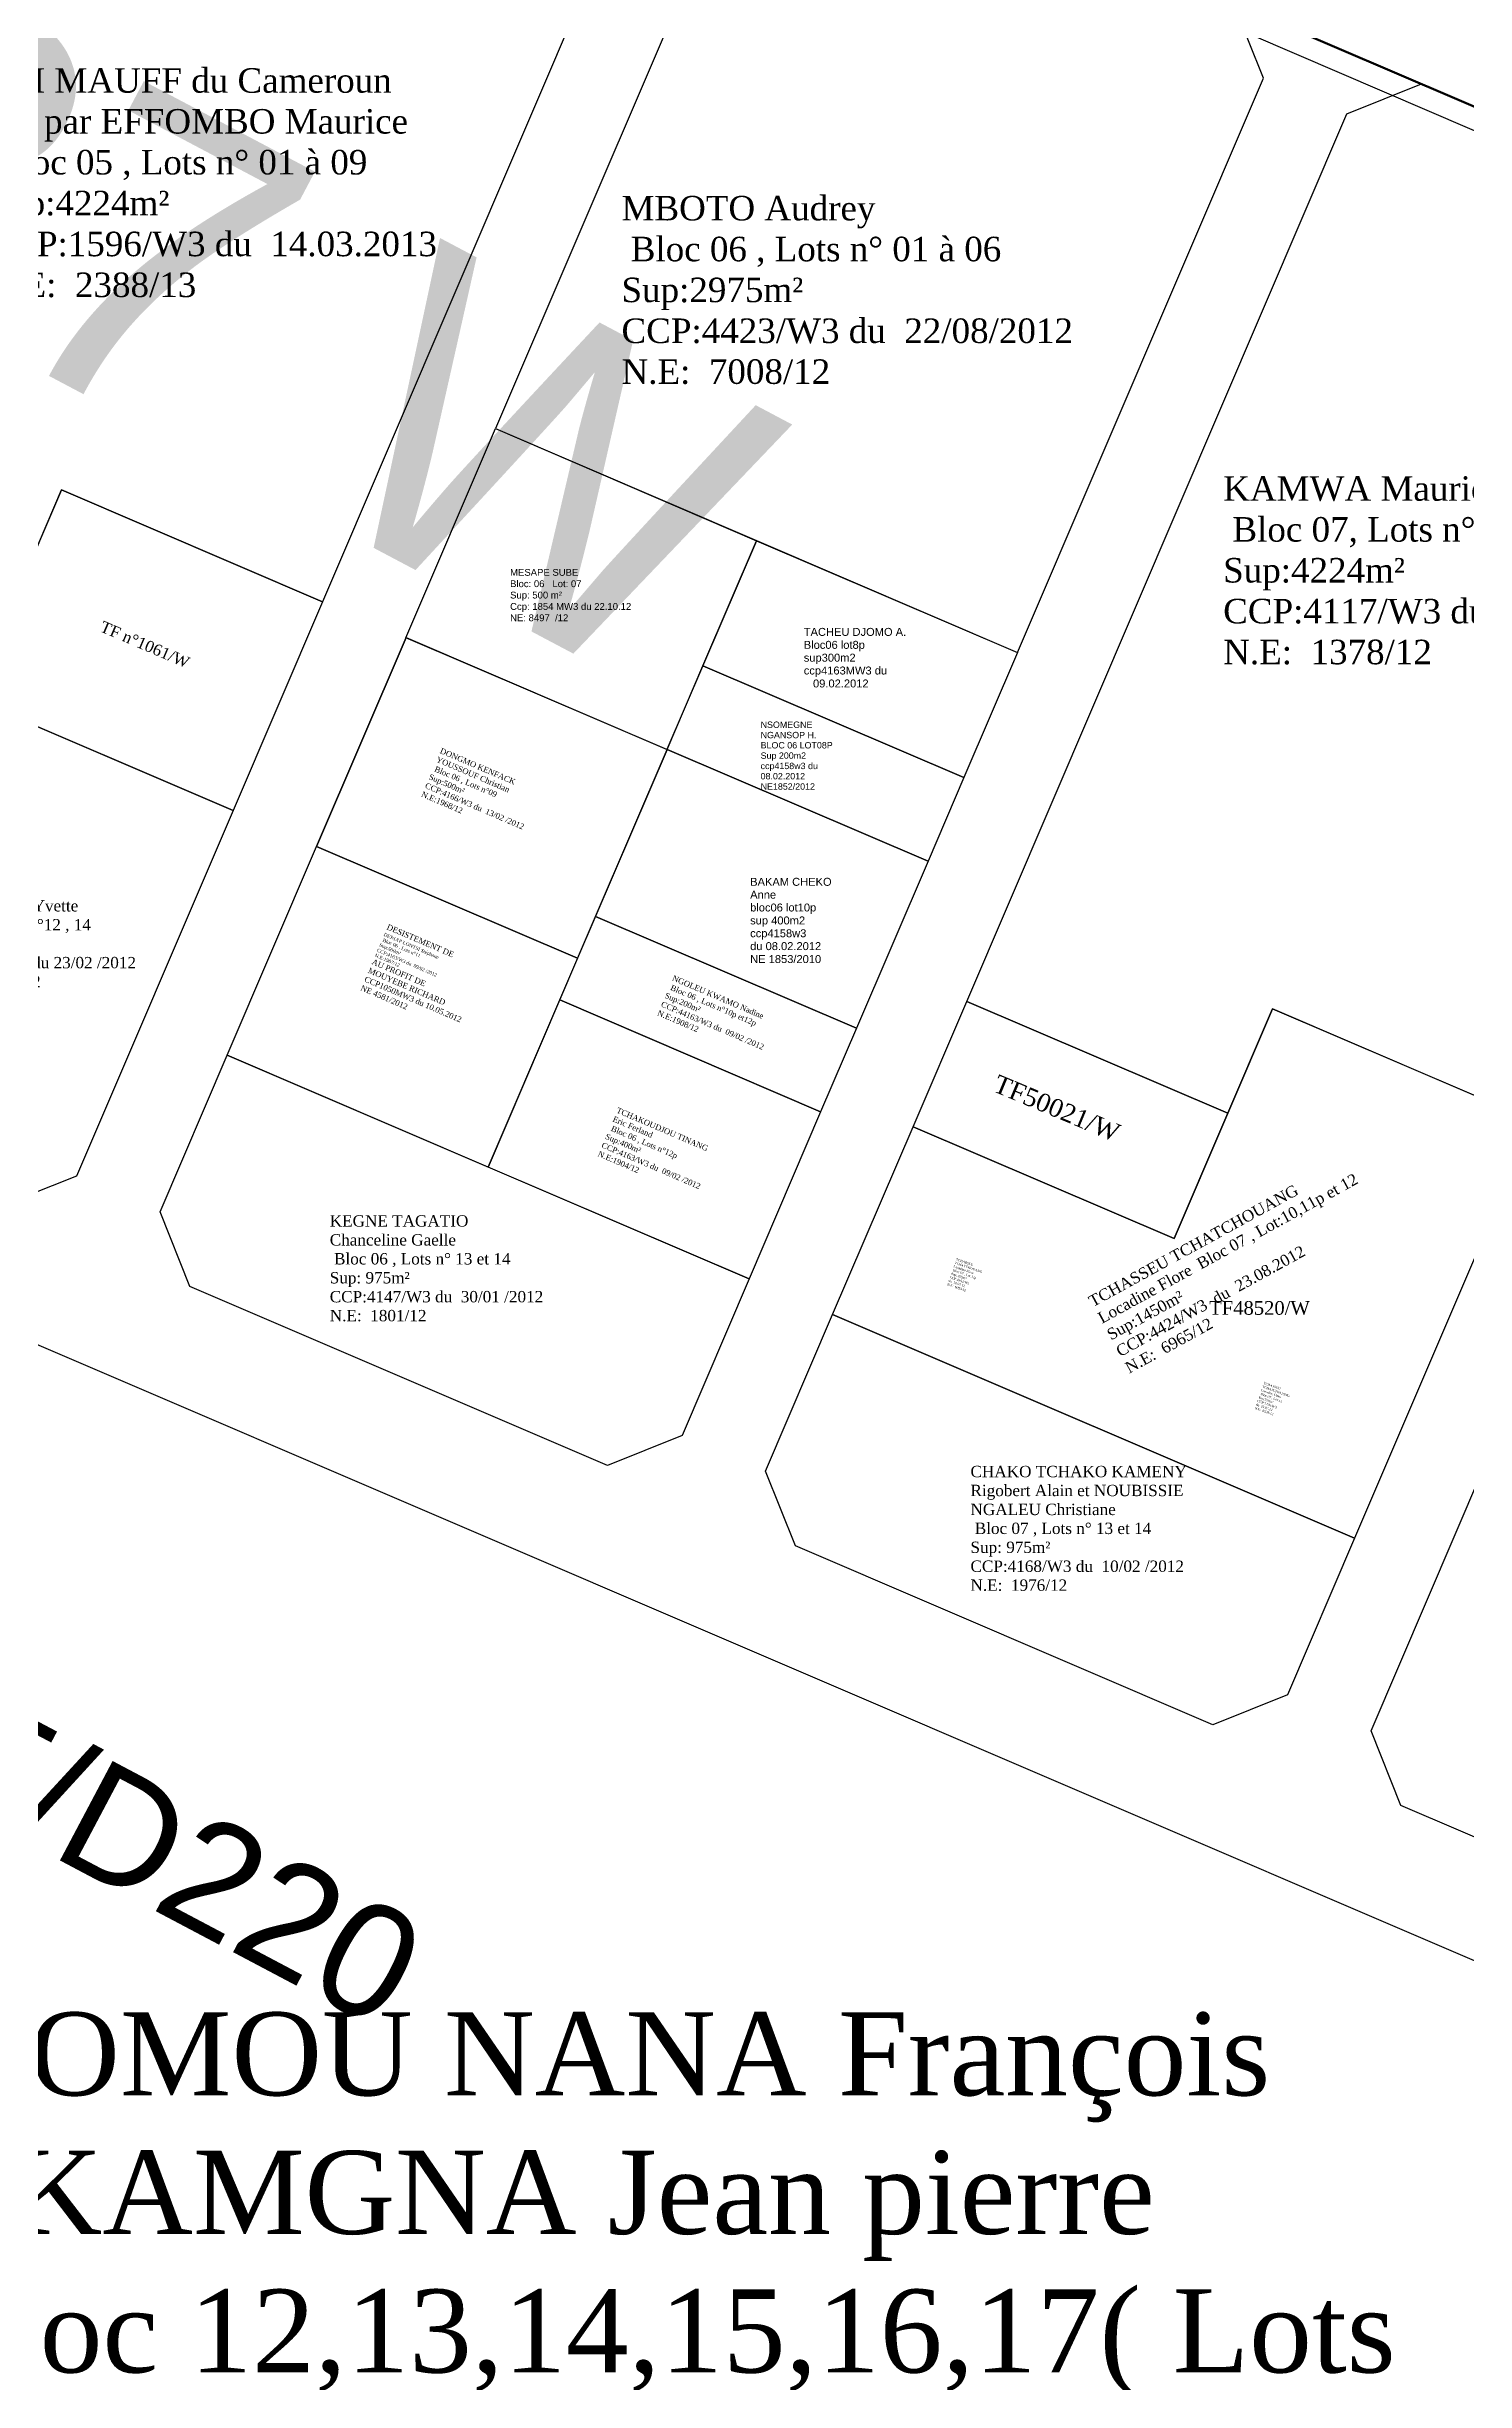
# Model space of a CAD drawing. Header units: millimetres. Extents: x 590121 to 927379, y 438565 to 1441738.
# Drawn here: x 924655.2 to 924780.1, y 1439375.2 to 1439580.7 of the extents above; entities that cross this region are included whole.
import ezdxf

# ---------------------------------------------------------------- set-up
doc = ezdxf.new("R2010")
doc.units = ezdxf.units.MM
doc.header["$LTSCALE"] = 10
doc.layers.add('end maj 26 02 2021', color=30, linetype='Continuous')
doc.styles.add('Annotation', font='tahoma.ttf')
doc.styles.get("Standard").update_dxf_attribs({"font": 'arial.ttf'})

msp = doc.modelspace()

# ---------------------------------------------------------------- linework, layer by layer
at = {"layer": 'end maj 26 02 2021', "linetype": 'ByBlock', "lineweight": 30, "ltscale": 0.0014}
msp.add_line((924398.32, 1439739.33), (924963.25, 1439497.33), dxfattribs=at)
at = {"layer": 'end maj 26 02 2021', "color": 3, "linetype": 'ByBlock'}
msp.add_line((924956.81, 1439497.55), (924745.65, 1439588.49), dxfattribs=at)
at = {"layer": 'end maj 26 02 2021', "linetype": 'ByBlock'}
msp.add_line((924694.72, 1439547.09), (924717.7, 1439537.23), dxfattribs=at)
msp.add_line((924694.72, 1439547.09), (924717.7, 1439537.23), dxfattribs=at)
at = {"layer": 'end maj 26 02 2021', "linetype": 'ByBlock', "ltscale": 0.0014}
for p, q in [((924648.64, 1439523.31), (924671.62, 1439513.47)), ((924671.62, 1439513.47), (924657.83, 1439481.3)), ((924657.83, 1439481.3), (924651.27, 1439478.67))]:
    msp.add_line(p, q, dxfattribs=at)
at = {"layer": 'end maj 26 02 2021', "color": 2, "linetype": 'ByBlock', "lineweight": 30, "flags": 128}
msp.add_lwpolyline([(923308.65, 1440206.13), (923671.34, 1440050.76), (923940.25, 1439935.57), (924963.25, 1439497.33), (924809.47, 1439239.74), (925377.7, 1437744.04), (924824.82, 1437360.38), (924517.74, 1437751.12), (922985.83, 1439700.35)], close=True, dxfattribs=at)
at = {"layer": 'end maj 26 02 2021', "color": 2, "lineweight": 100, "flags": 128}
msp.add_lwpolyline([(923308.65, 1440206.13), (923671.34, 1440050.76), (923940.25, 1439935.57), (924963.25, 1439497.33), (924809.47, 1439239.74), (925377.7, 1437744.04), (924824.82, 1437360.38), (924517.74, 1437751.12), (922985.83, 1439700.35)], close=True, dxfattribs=at)
at = {"layer": 'end maj 26 02 2021', "color": 3, "linetype": 'ByBlock', "flags": 128}
msp.add_lwpolyline([(924398.32, 1439739.33), (924963.25, 1439497.33), (924809.47, 1439239.74), (924330.15, 1439490.91)], dxfattribs=at)
at = {"layer": 'end maj 26 02 2021', "linetype": 'ByBlock', "ltscale": 0.0014, "flags": 128}
for points in [[(924669.63, 1439623.11), (924706.4, 1439607.36), (924709.02, 1439600.79), (924679.49, 1439531.85), (924656.51, 1439541.7), (924652.57, 1439532.51), (924629.59, 1439542.35), (924663.06, 1439620.48)], [(924694.72, 1439547.09), (924740.68, 1439527.4), (924762.34, 1439577.95), (924759.71, 1439584.52), (924722.94, 1439600.27), (924716.38, 1439597.64)], [(924776.26, 1439577.43), (924813.02, 1439561.68), (924815.65, 1439555.11), (924786.12, 1439486.17), (924763.14, 1439496.02), (924759.2, 1439486.83), (924736.22, 1439496.67), (924769.69, 1439574.8)], [(924694.72, 1439547.09), (924717.7, 1439537.23), (924709.82, 1439518.85), (924686.84, 1439528.69)], [(924717.7, 1439537.23), (924740.68, 1439527.4), (924735.96, 1439516.37), (924712.98, 1439526.21)], [(924678.97, 1439510.32), (924686.85, 1439528.7), (924709.83, 1439518.86), (924701.95, 1439500.48), (924678.97, 1439510.32), (924686.85, 1439528.7)], [(924712.98, 1439526.21), (924735.96, 1439516.37), (924732.81, 1439509.02), (924709.83, 1439518.86)], [(924709.83, 1439518.86), (924732.81, 1439509.02), (924726.51, 1439494.31), (924703.53, 1439504.15)], [(924678.97, 1439510.32), (924701.95, 1439500.48), (924694.07, 1439482.09), (924671.09, 1439491.94)], [(924703.53, 1439504.15), (924726.51, 1439494.31), (924723.35, 1439486.95), (924700.38, 1439496.8)], [(924700.38, 1439496.8), (924723.35, 1439486.95), (924717.06, 1439472.25), (924694.07, 1439482.09)], [(924736.22, 1439496.67), (924759.2, 1439486.83), (924754.48, 1439475.8), (924731.5, 1439485.64)], [(924671.09, 1439491.94), (924717.06, 1439472.25), (924711.15, 1439458.46), (924704.58, 1439455.83), (924667.82, 1439471.58), (924665.19, 1439478.15)], [(924628.95, 1439477.35), (924807.27, 1439400.96), (924809.9, 1439394.4), (924802.42, 1439376.93), (924873.26, 1439346.59), (924809.47, 1439239.74), (924693.51, 1439300.5), (924577.56, 1439361.26), (924556.7, 1439372.19), (924587.13, 1439443.22), (924610.11, 1439433.38)], [(924724.41, 1439469.1), (924770.37, 1439449.41), (924764.46, 1439435.62), (924757.9, 1439432.99), (924721.13, 1439448.74), (924718.5, 1439455.31)], [(924781.66, 1439455.45), (924804.64, 1439445.6), (924808.58, 1439454.8), (924831.56, 1439444.95), (924817.78, 1439412.78), (924811.21, 1439410.15), (924774.44, 1439425.9), (924771.82, 1439432.47)]]:
    msp.add_lwpolyline(points, close=True, dxfattribs=at)
at = {"layer": 'end maj 26 02 2021', "linetype": 'ByBlock', "flags": 128}
msp.add_lwpolyline([(924776.26, 1439577.43), (924813.02, 1439561.68), (924815.65, 1439555.11), (924786.12, 1439486.17), (924763.14, 1439496.02), (924759.2, 1439486.83), (924736.22, 1439496.67), (924769.69, 1439574.8)], close=True, dxfattribs=at)
at = {"layer": 'end maj 26 02 2021', "color": 3, "linetype": 'ByBlock', "ltscale": 0.0014, "flags": 128}
msp.add_lwpolyline([(924656.51, 1439541.7), (924679.49, 1439531.85), (924671.62, 1439513.47), (924648.64, 1439523.31)], close=True, dxfattribs=at)
at = {"layer": 'end maj 26 02 2021', "color": 3, "linetype": 'ByBlock', "lineweight": 30, "ltscale": 0.0014, "flags": 128}
msp.add_lwpolyline([(924763.14, 1439496.02), (924763.14, 1439496.02), (924763.14, 1439496.02), (924786.12, 1439486.18), (924770.37, 1439449.41), (924724.41, 1439469.1), (924731.5, 1439485.64), (924754.48, 1439475.8), (924763.14, 1439496.02)], dxfattribs=at)
at = {"layer": 'end maj 26 02 2021', "color": 3, "linetype": 'ByBlock', "lineweight": -3, "ltscale": 0.0014, "flags": 128}
msp.add_lwpolyline([(924731.5, 1439485.64), (924736.22, 1439496.67), (924759.2, 1439486.83), (924754.48, 1439475.8), (924731.5, 1439485.64)], dxfattribs=at)

# ---------------------------------------------------------------- texts
at = {"layer": 'end maj 26 02 2021', "color": 1, "linetype": 'ByBlock', "ltscale": 0.0014}
msp.add_text('TF 45837 W', height=26.842, rotation=332.0994, dxfattribs=at).set_placement((924526.1, 1439620.2))
at = {"layer": 'end maj 26 02 2021', "linetype": 'ByBlock', "ltscale": 0.0014}
msp.add_text('suivant arrété n°000541/Y.2.5/MINDAF/D220', height=9.9083, rotation=332.0994, dxfattribs=at).set_placement((924439.72, 1439535.77))
for s, height, p in [('TACHEU DJOMO A.', 0.7, (924721.87, 1439528.85)), ('Bloc06 lot8p', 0.7, (924721.87, 1439527.71)), ('sup300m2', 0.7, (924721.87, 1439526.58)), ('ccp4163MW3 du', 0.7, (924721.87, 1439525.45)), ('   09.02.2012', 0.7, (924721.87, 1439524.31)), ('NSOMEGNE', 0.56, (924718.07, 1439520.75)), ('NGANSOP H.', 0.56, (924718.07, 1439519.84)), ('BLOC 06 LOT08P', 0.56, (924718.07, 1439518.94)), ('Sup 200m2', 0.56, (924718.07, 1439518.03)), ('ccp4158w3 du', 0.56, (924718.07, 1439517.12)), ('08.02.2012', 0.56, (924718.07, 1439516.22)), ('NE1852/2012', 0.56, (924718.07, 1439515.31)), ('BAKAM CHEKO', 0.7, (924717.15, 1439506.85)), ('Anne', 0.7, (924717.15, 1439505.72)), ('bloc06 lot10p', 0.7, (924717.15, 1439504.59)), ('sup 400m2', 0.7, (924717.15, 1439503.45)), ('ccp4158w3', 0.7, (924717.15, 1439502.32)), ('du 08.02.2012', 0.7, (924717.15, 1439501.19)), ('NE 1853/2010', 0.7, (924717.15, 1439500.05))]:
    msp.add_text(s, height=height, dxfattribs=at).set_placement(p)
at = {"layer": 'end maj 26 02 2021', "linetype": 'ByBlock', "attachment_point": 1}
for s, insert, char_height, width in [('{\\fTimes New Roman|b0|i0|c0|p18;SCI MAUFF du Cameroun \\Prép par EFFOMBO Maurice\\P Bloc 05 , Lots n° 01 à 09\\PSup:4224m² \\PCCP:1596/W3 du  14.03.2013\\PN.E:  2388/13}', (924650, 1439578.82), 2.158, 41.35), ('{\\fTimes New Roman|b0|i0|c0|p18;MBOTO Audrey\\P Bloc 06 , Lots n° 01 à 06\\PSup:2975m² \\PCCP:4423/W3 du  22/08/2012\\PN.E:  7008/12}', (924705.82, 1439567.58), 2.158, 41.35), ('{\\fTimes New Roman|b0|i0|c0|p18;KAMWA Maurice\\P Bloc 07, Lots n° 01 à 09\\PSup:4224m² \\PCCP:4117/W3 du  11/01 /2012\\PN.E:  1378/12}', (924758.8, 1439542.9), 2.158, 41.3477), ('{\\fTimes New Roman|b0|i0|c0|p18;CHAKO TCHAKO KAMENY Rigobert Alain et NOUBISSIE NGALEU Christiane\\P Bloc 07 , Lots n° 13 et 14\\PSup: 975m² \\PCCP:4168/W3 du  10/02 /2012\\PN.E:  1976/12}', (924736.55, 1439455.79), 1, 19.1602), ('{\\fTimes New Roman|b0|i0|c0|p18;DJOMOU NANA François \\Pet KAMGNA Jean pierre\\P Bloc 12,13,14,15,16,17( Lots 1,3,5p)\\PSup: 32092 m² \\PCCP:4122/W3 du  17/01 /2012\\PN.E:  1416/12}', (924641.39, 1439407.69), 7.3161, 140.18)]:
    msp.add_mtext(s, dxfattribs=dict(at, insert=insert, char_height=char_height, width=width))
at = {"layer": 'end maj 26 02 2021', "linetype": 'ByBlock', "ltscale": 0.0014, "insert": (924696.01, 1439534.74), "char_height": 0.6, "width": 11.1091, "attachment_point": 1, "style": 'Annotation'}
msp.add_mtext('{\\fArial|b0|i0|c0|p34;MESAPE SUBE\\PBloc: 06   Lot: 07\\PSup: 500 m²\\PCcp: 1854 MW3 du 22.10.12 \\PNE: 8497  /12}', dxfattribs=at)
at = {"layer": 'end maj 26 02 2021', "linetype": 'ByBlock', "ltscale": 0.0014, "insert": (924660.21, 1439530.2), "char_height": 1, "attachment_point": 1, "rotation": 336.811}
msp.add_mtext('{\\fTimes New Roman|b0|i0|c0|p18;\\C1;TF n°1061/W}', dxfattribs=at)
at = {"layer": 'end maj 26 02 2021', "linetype": 'ByBlock', "ltscale": 0.0014, "char_height": 0.5, "attachment_point": 1, "rotation": 336.811}
for s, insert, width in [('{\\fTimes New Roman|b0|i0|c0|p18;DONGMO KENFACK YOUSSOUF Christian\\P Bloc 06 , Lots n°09\\PSup:500m² \\PCCP:4166/W3 du  13/02 /2012\\PN.E:1968/12}', (924689.98, 1439519.01), 9.5801), ('{\\fTimes New Roman|b0|i0|c0|p18;\\C1;DESISTEMENT DE\\P\\H0.6x;\\C150;DESSAP LONTSI Stéphane\\P Bloc 06 , Lots n°11\\PSup:500m² \\PCCP:4163/W3 du  09/02 /2012\\PN.E:1907/12\\P\\H1.667x;\\C1;AU PROFIT DE\\P\\C150;MOUYEBE RICHARD\\PCCP1050MW3 du 10.05.2012\\PNE 4581/2012}', (924685.29, 1439503.5), 9.58), ('{\\fTimes New Roman|b0|i0|c0|p18;NGOLEU KWAMO Nadine\\P Bloc 06 , Lots n°10p et12p\\PSup:200m² \\PCCP:44163/W3 du  09/02 /2012\\PN.E:1908/12}', (924710.43, 1439499), 9.5801), ('{\\fTimes New Roman|b0|i0|c0|p18;TCHAKOUDJOU TINANG Eric Ferland\\P Bloc 06 , Lots n°12p\\PSup:400m² \\PCCP:4163/W3 du  09/02 /2012\\PN.E:1904/12}', (924705.52, 1439487.36), 9.5801)]:
    msp.add_mtext(s, dxfattribs=dict(at, insert=insert, width=width))
at = {"layer": 'end maj 26 02 2021', "linetype": 'ByBlock', "ltscale": 0.0014, "char_height": 1, "width": 19.1602, "attachment_point": 1}
for s, insert in [('{\\fTimes New Roman|b0|i0|c0|p18;NGANGOUE  Yvette\\PBloc 05 , Lots n°12 , 14\\PSup:987m² \\PCCP:4192/W3 du 23/02 /2012\\PN.E:  2202/2012}', (924644.65, 1439505.59)), ('{\\fTimes New Roman|b0|i0|c0|p18;KEGNE TAGATIO Chanceline Gaelle\\P Bloc 06 , Lots n° 13 et 14\\PSup: 975m² \\PCCP:4147/W3 du  30/01 /2012\\PN.E:  1801/12}', (924680.13, 1439477.85)), ('{\\fTimes New Roman|b0|i0|c0|p18;CHAKO TCHAKO KAMENY Rigobert Alain et NOUBISSIE NGALEU Christiane\\P Bloc 07 , Lots n° 13 et 14\\PSup: 975m² \\PCCP:4168/W3 du  10/02 /2012\\PN.E:  1976/12}', (924736.55, 1439455.79))]:
    msp.add_mtext(s, dxfattribs=dict(at, insert=insert))
at = {"layer": 'end maj 26 02 2021', "color": 1, "linetype": 'ByBlock', "ltscale": 0.0014, "insert": (924739.04, 1439490.27), "char_height": 1.5909, "width": 30.493, "attachment_point": 1, "rotation": 337.3636}
msp.add_mtext('{\\fTimes New Roman|b0|i0|c0|p18;TF50021/W}', dxfattribs=at)
at = {"layer": 'end maj 26 02 2021', "linetype": 'ByBlock', "insert": (924746.84, 1439470.62), "char_height": 1, "attachment_point": 1, "rotation": 28.7491}
msp.add_mtext('{\\fTimes New Roman|b0|i0|c0|p18;TCHASSEU TCHATCHOUANG\\PLocadine Flore  Bloc 07 , Lot:10,11p et 12\\PSup:1450m² \\PCCP:4424/W3  du  23.08.2012\\PN.E:  6965/12}', dxfattribs=at)
at = {"layer": 'end maj 26 02 2021', "linetype": 'ByBlock', "char_height": 0.2, "width": 3.832, "attachment_point": 1, "rotation": 340.5432}
for s, insert in [('{\\fTimes New Roman|b0|i0|c0|p18;TCHASSEU TCHATCHOUANG\\PLocadine Flore\\P Bloc 07 , Lot:11p\\PSup: 450m² \\PCCP:4363/W3 \\Pdu  18.07.12\\PN.E:  6093/12}', (924735.32, 1439474.09)), ('{\\fTimes New Roman|b0|i0|c0|p18;TCHASSEU TCHATCHOUANG\\PLocadine Flore\\P Bloc 07 , Lot:12\\PSup:550m² \\PCCP:1736/W3 \\Pdu  25.07.12\\PN.E:  6238/12}', (924762.4, 1439463.19))]:
    msp.add_mtext(s, dxfattribs=dict(at, insert=insert))
at = {"layer": 'end maj 26 02 2021', "color": 1, "linetype": 'ByBlock', "ltscale": 0.0014, "insert": (924757.57, 1439470.29), "char_height": 1.2, "width": 22.99, "attachment_point": 1}
msp.add_mtext('{\\fTimes New Roman|b0|i0|c0|p18;TF48520/W}', dxfattribs=at)

doc.saveas('drawing.dxf')
